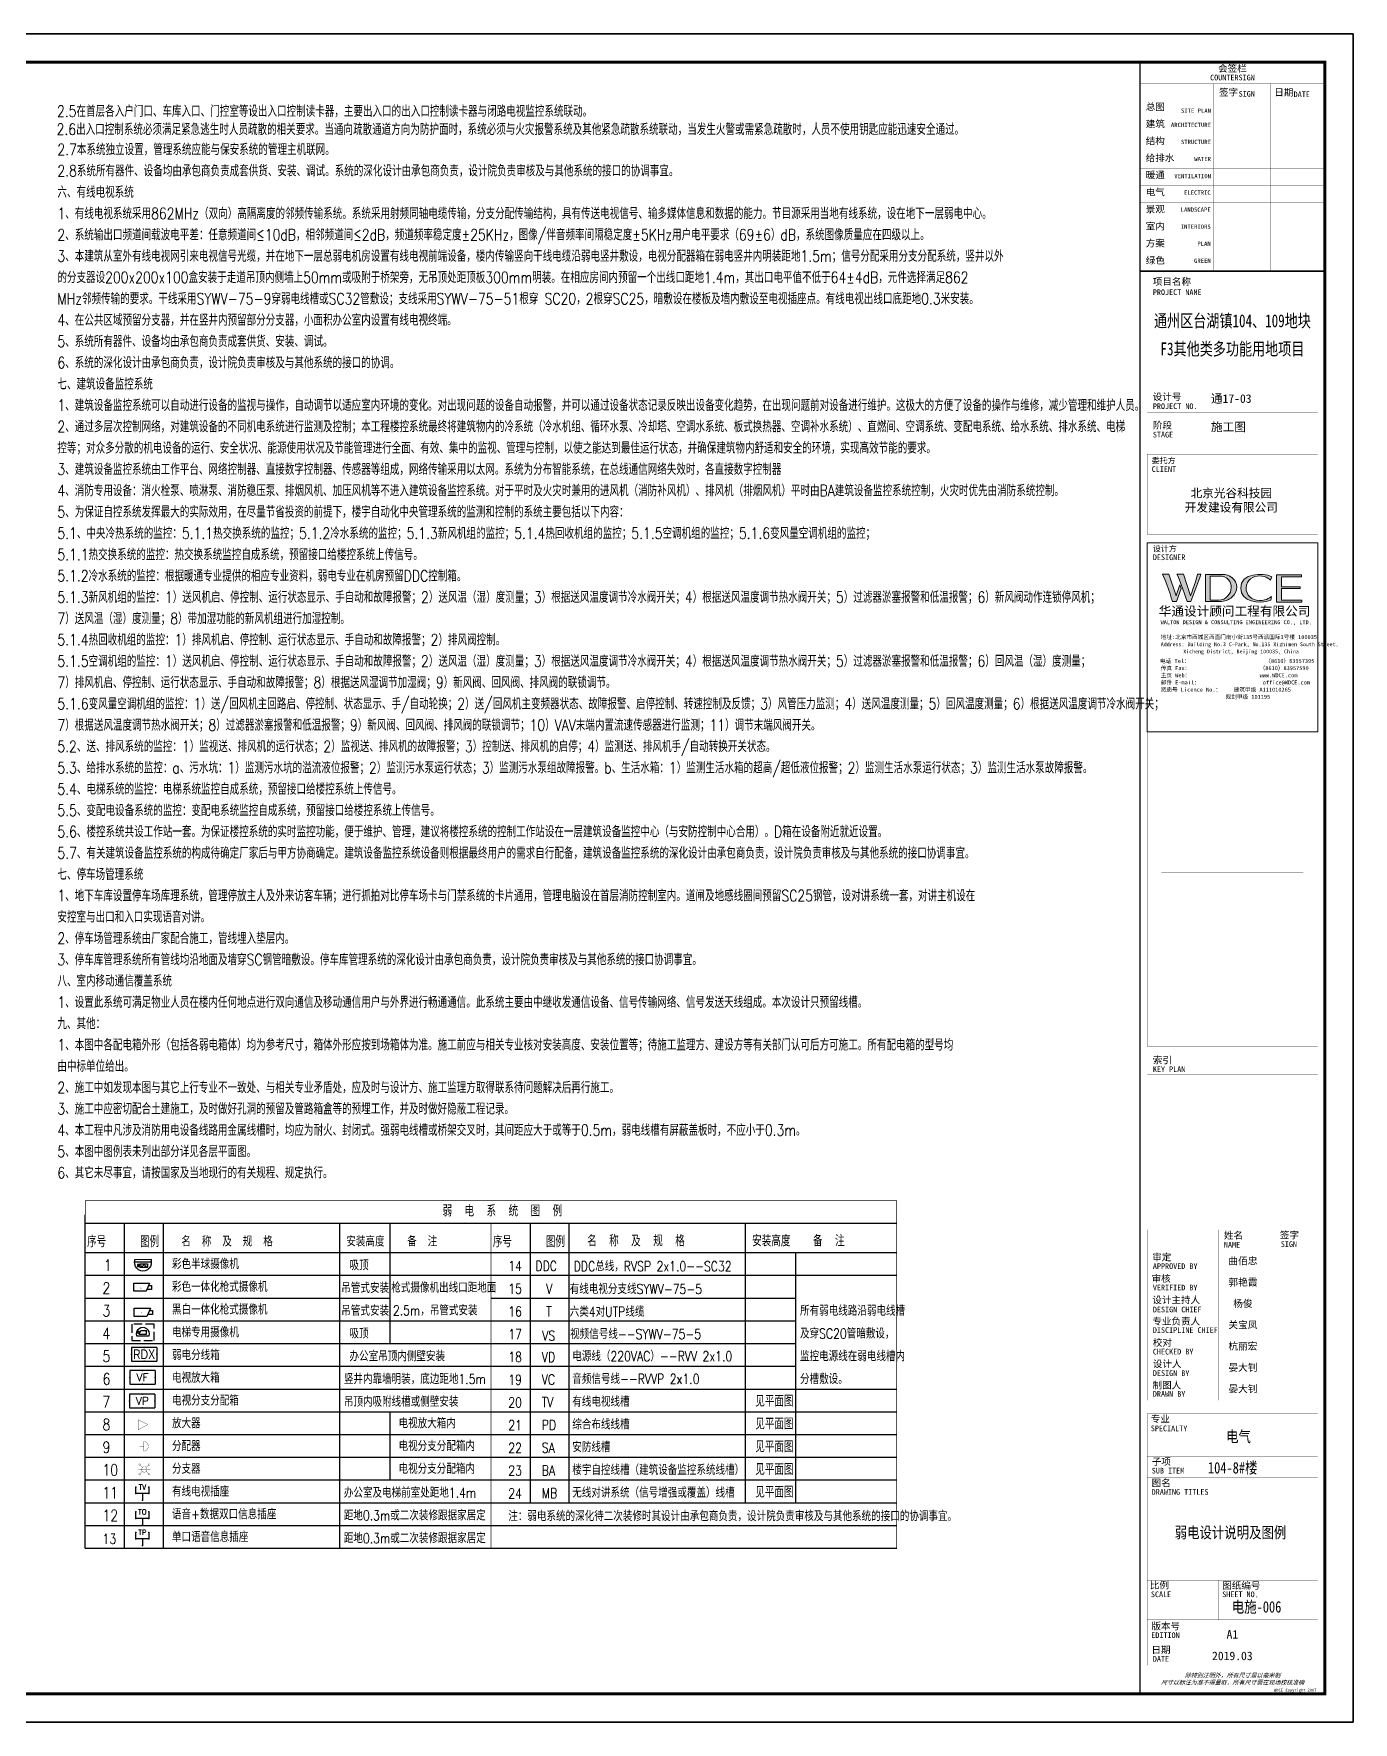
# Model space of a CAD drawing. Extents: x -54686 to 596156, y -555137 to 71395.
# Drawn here: x 253429 to 299854, y -45918 to 13482 of the extents above; entities that cross this region are included whole.
import ezdxf
from ezdxf.enums import TextEntityAlignment as Align

# ---------------------------------------------------------------- set-up
doc = ezdxf.new("R2010")
doc.units = 0
doc.header["$LTSCALE"] = 1000
doc.linetypes.add('DASH', pattern=[0.35, 0.25, -0.1])
doc.layers.get('0').update_dxf_attribs({"linetype": 'CONTINUOUS'})
doc.layers.get('Defpoints').update_dxf_attribs({"linetype": 'CONTINUOUS'})
for name, color, linetype in [('A', 3, 'CONTINUOUS'), ('DIM-系统', 3, 'CONTINUOUS'), ('DX-标注', 252, 'CONTINUOUS'), ('EQUIP-电视', 3, 'CONTINUOUS'), ('EQUIP-通讯', 3, 'CONTINUOUS'), ('jkgb', 252, 'CONTINUOUS'), ('lpsz', 7, 'CONTINUOUS'), ('SHEET_TEXT', 7, 'CONTINUOUS'), ('socket', 7, 'CONTINUOUS'), ('TEL_TITLE', 6, 'CONTINUOUS'), ('电气文字', 7, 'CONTINUOUS'), ('监控', 252, 'CONTINUOUS')]:
    doc.layers.add(name, color=color, linetype=linetype)
doc.styles.add('_HZTXT', font='ROS', dxfattribs={"width": 0.8, "bigfont": 'JD'})
doc.styles.add('_TCH_LABEL', font='COMPLEX', dxfattribs={"bigfont": 'GBCBIG'})
doc.styles.add('_TEL_DIM', font='SIMPLEX', dxfattribs={"width": 0.8, "height": 3.5, "bigfont": 'HZTXT'})
doc.styles.add('AAA', font='simhei.ttf', dxfattribs={"width": 0.8})
doc.styles.get("Standard").update_dxf_attribs({"font": 'GBENOR', "bigfont": 'GBCBIG'})
doc.styles.add('华文细黑', font='STXIHEI.TTF', dxfattribs={"height": 10})
doc.styles.add('图签信息$0$hwxh', font='STXIHEI.TTF')
doc.styles.add('图签信息$0$华文细黑', font='STXIHEI.TTF', dxfattribs={"height": 10})

# ---------------------------------------------------------------- blocks, each defined once
blk = doc.blocks.new('$equip$00001675')
for p, q in [((0.65, 0.7), (-0.65, 0.7)), ((-0.65, 0.7), (-0.65, 0)), ((-0.65, 0), (0.65, 0)), ((0.65, 0.7), (0.65, 0))]:
    blk.add_line(p, q)
for p in [(-0.65, 0.35), (0, 0.7), (0, 0), (0.65, 0.35)]:
    blk.add_point(p)
at = {"style": '_TCH_LABEL', "flags": 8}
blk.add_attdef('$TEXT$', text='', height=0.4, dxfattribs=at).set_placement((0, 0.35), align=Align.MIDDLE_CENTER)
at = {"style": '_TCH_LABEL', "flags": 9}
blk.add_attdef('A', (0, 0), '', height=0.00002, dxfattribs=at)
blk = doc.blocks.new('$equip$00001676')
for p, q in [((0.65, 0.7), (-0.65, 0.7)), ((-0.65, 0.7), (-0.65, 0)), ((-0.65, 0), (0.65, 0)), ((0.65, 0.7), (0.65, 0))]:
    blk.add_line(p, q)
for p in [(-0.65, 0.35), (0, 0.7), (0, 0), (0.65, 0.35)]:
    blk.add_point(p)
at = {"style": '_TCH_LABEL', "flags": 8}
blk.add_attdef('$TEXT$', text='', height=0.4, dxfattribs=at).set_placement((0, 0.35), align=Align.MIDDLE_CENTER)
at = {"style": '_TCH_LABEL', "flags": 9}
blk.add_attdef('A', (0, 0), '', height=0.00002, dxfattribs=at)
blk = doc.blocks.new('$equip$00001802')
for p, q in [((-0.5, 0.5), (-0.5, 1)), ((0.5, 0.5), (-0.5, 0.5)), ((0, 0.5), (0, 0)), ((0.5, 1), (0.5, 0.5))]:
    blk.add_line(p, q)
for p in [(-0.5, 1), (-0.5, 0.5), (0, 0), (0.5, 1), (0.5, 0.5)]:
    blk.add_point(p)
at = {"color": 7, "style": '_TEL_DIM'}
blk.add_attdef('$TEXT$', text='', height=0.4, dxfattribs=at).set_placement((0, 1), align=Align.MIDDLE_CENTER)
at = {"color": 7, "style": '_TEL_DIM', "flags": 1}
blk.add_attdef('A', text='', height=0.00002, dxfattribs=at).set_placement((0, 0), align=Align.MIDDLE_CENTER)
blk = doc.blocks.new('$ELEMENT$00000650')
at = {"const_width": 0.0233}
for points in [[(0, 0), (0, -1)], [(-0.16, -0.34), (-0.35, -0.15)], [(-0.16, -0.66), (-0.35, -0.85)], [(0.16, -0.34), (0.35, -0.15)], [(0.16, -0.66), (0.35, -0.85)]]:
    blk.add_lwpolyline(points, dxfattribs=at)
for points in [[(-0.46, -0.11, 1), (-0.33, -0.11, 1), (-0.46, -0.11, 1)], [(-0.46, -0.89, 1), (-0.33, -0.89, 1), (-0.46, -0.89, 1)], [(0, -0.27, 1), (0, -0.73, 1), (0, -0.27, -1)], [(0.33, -0.11, 1), (0.46, -0.11, 1), (0.33, -0.11, 1)], [(0.33, -0.89, 1), (0.46, -0.89, 1), (0.33, -0.89, 1)]]:
    blk.add_lwpolyline(points, format="xyb", dxfattribs=at)
at = {"flags": 9}
blk.add_attdef('S', (0, 0), '', height=0.00000667, dxfattribs=at)
blk = doc.blocks.new('A$C4048779F')
at = {"layer": '监控', "color": 3}
for p, q in [((163, 903), (1367, 902)), ((163, 749), (163, 903)), ((1367, 748), (163, 749)), ((448, 615), (448, 359)), ((962, 614), (448, 615)), ((448, 359), (962, 358)), ((538, 418), (580, 461)), ((583, 382), (538, 427)), ((560, 386), (541, 404)), ((542, 403), (595, 456)), ((597, 388), (543, 442)), ((550, 392), (606, 448)), ((608, 397), (553, 452)), ((563, 384), (614, 435)), ((615, 410), (566, 459)), ((580, 382), (616, 418)), ((616, 429), (585, 460)), ((668, 548), (710, 590)), ((713, 512), (668, 557)), ((690, 515), (671, 534)), ((672, 533), (725, 586)), ((728, 517), (673, 571)), ((681, 521), (736, 577)), ((738, 526), (683, 582)), ((693, 514), (744, 565)), ((745, 539), (696, 589)), ((710, 511), (746, 548)), ((746, 558), (715, 589)), ((798, 418), (840, 461)), ((843, 382), (798, 427)), ((802, 403), (855, 456)), ((820, 386), (802, 404)), ((858, 388), (803, 442)), ((811, 392), (866, 448)), ((868, 397), (813, 452)), ((823, 384), (874, 435)), ((875, 410), (826, 459)), ((840, 382), (876, 418)), ((876, 429), (845, 460)), ((962, 358), (962, 614)), ((962, 413), (962, 566)), ((962, 566), (1148, 566)), ((962, 489), (1148, 489)), ((1148, 453), (962, 453)), ((1148, 413), (962, 413)), ((1148, 566), (1148, 413)), ((1367, 902), (1367, 748))]:
    blk.add_line(p, q, dxfattribs=at)
for centre in [(577, 421), (707, 551), (837, 421)]:
    blk.add_circle(centre, 39.4, dxfattribs=at)
blk.add_arc((765, 687), 587, 173.97621, 5.92982, dxfattribs=at)
blk = doc.blocks.new('A$C779B25AB')
at = {"layer": 'lpsz', "color": 3}
blk.add_blockref('A$C4048779F', (0, 0), dxfattribs=at)
blk = doc.blocks.new('J_3')
at = {"layer": 'A'}
for p, q in [((0, 3), (11.5, 3)), ((0, -3), (0, 3)), ((11.5, 3), (9, -3)), ((10.7, 1.2), (13, 1.2)), ((13, 1.2), (13, -1.6)), ((9, -3), (0, -3)), ((13, -1.6), (9.6, -1.6))]:
    blk.add_line(p, q, dxfattribs=at)
at = {"layer": 'A', "const_width": 0.25}
for points in [[(5, -0.1, 1), (5.2, -0.1, 1)], [(4.5, -0.8, 1), (4.7, -0.8, 1)], [(5.5, -0.8, 1), (5.7, -0.8, 1)]]:
    blk.add_lwpolyline(points, format="xyb", close=True, dxfattribs=at)
blk = doc.blocks.new('J_4')
at = {"layer": 'A'}
for p, q in [((0, 3), (11.5, 3)), ((0, -3), (0, 3)), ((11.5, 3), (9, -3)), ((10.7, 1.2), (13, 1.2)), ((13, 1.2), (13, -1.6)), ((9, -3), (0, -3)), ((13, -1.6), (9.6, -1.6))]:
    blk.add_line(p, q, dxfattribs=at)
at = {"layer": 'A', "const_width": 0.25}
blk.add_lwpolyline([(4.9, 0.1, 1), (5.1, 0.1, 1)], format="xyb", close=True, dxfattribs=at)
blk = doc.blocks.new('S333')
at = {"layer": 'A', "linetype": 'Continuous'}
for p, q in [((862, 486), (-227, 486)), ((624, 322), (0, 322)), ((0, 322), (0, 0)), ((486, 0), (0, 0)), ((624, 322), (486, 0)), ((555, 161), (764, 281)), ((764, 40), (555, 161)), ((764, 281), (764, 40))]:
    blk.add_line(p, q, dxfattribs=at)
blk.add_arc((317, 315), 571, 162.54119, 17.45881, dxfattribs=at)
blk = doc.blocks.new('A$C002A0602')
at = {"layer": 'A', "linetype": 'ByBlock', "elevation": 0}
blk.add_lwpolyline([(653, 0), (0, 0), (0, 477), (653, 477)], close=True, dxfattribs=at)
at = {"layer": 'A', "linetype": 'ByBlock', "xscale": -0.3360000029206276, "yscale": 0.3359999996609986, "zscale": 0.336}
blk.add_blockref('S333', (427, 180), dxfattribs=at)
blk = doc.blocks.new('图签信息$0$WDCE Copyright200X')
at = {"const_width": 0.016}
blk.add_lwpolyline([(-10.6, 1.26, 1), (-11.4, 1.26, 1)], format="xyb", close=True, dxfattribs=at)
at = {"style": '图签信息$0$华文细黑'}
for s, p in [('WDCE ', (-11.46, 0.5)), ('     Copyright ', (-3.51, 0.5))]:
    blk.add_text(s, height=1, dxfattribs=at).set_placement(p, align=Align.BOTTOM_RIGHT)
blk.add_text('c', height=0.6, dxfattribs=at).set_placement((-11.04, 1.35), align=Align.MIDDLE_CENTER)
blk.add_attdef('200X', text='', height=1, dxfattribs=at).set_placement((-0.45, 0.5), align=Align.BOTTOM_RIGHT)
blk = doc.blocks.new('图签信息$0$logo2')
h = blk.add_hatch(color=7)
h.paths.add_polyline_path([(19.02, -7.36), (15.84, -7.36), (15.84, -3.97), (18.97, -3.97), (18.97, -4.24), (16.46, -4.24), (16.46, -5.45), (18.81, -5.45), (18.81, -5.69), (16.47, -5.69), (16.47, -7.12), (19.02, -7.12)])
edge = h.paths.add_edge_path()
edge.add_spline(control_points=[(15.26, -4.21), (15.26, -4.21), (15.13, -4.65), (15.13, -4.65), (15.13, -4.65), (14.62, -4.1), (13.73, -4.1), (13.04, -4.1), (12.07, -4.54), (12.08, -5.62), (12.08, -6.49), (12.77, -7.16), (13.73, -7.17), (14.66, -7.17), (15.23, -6.68), (15.23, -6.68), (15.23, -6.68), (15.16, -7.11), (15.16, -7.11), (13.63, -7.7), (11.42, -7.29), (11.41, -5.64), (11.4, -3.72), (14.16, -3.66), (15.26, -4.21)], knot_values=[0, 0, 0, 0, 1, 1, 1, 2, 2, 2, 3, 3, 3, 4, 4, 4, 5, 5, 5, 6, 6, 6, 7, 7, 7, 8, 8, 8, 8], degree=3, periodic=0)
edge = h.paths.add_edge_path(flags=16)
edge.add_spline(control_points=[(10.23, -5.57), (10.23, -5.16), (10.12, -4.83), (9.9, -4.58), (9.63, -4.27), (9.23, -4.12), (8.69, -4.12), (8.69, -4.12), (7.64, -4.12), (7.64, -4.12), (7.64, -4.12), (7.64, -7.1), (7.64, -7.1), (7.64, -7.1), (8.66, -7.1), (8.66, -7.1), (9.13, -7.1), (9.52, -6.93), (9.82, -6.6), (10.09, -6.31), (10.23, -5.96), (10.23, -5.57)], knot_values=[0, 0, 0, 0, 1, 1, 1, 2, 2, 2, 3, 3, 3, 4, 4, 4, 5, 5, 5, 6, 6, 6, 7, 7, 7, 7], degree=3, periodic=0)
edge = h.paths.add_edge_path()
edge.add_spline(control_points=[(10.92, -5.51), (10.92, -5.96), (10.72, -6.37), (10.34, -6.72), (9.92, -7.1), (9.41, -7.29), (8.82, -7.29), (8.82, -7.29), (7.03, -7.29), (7.03, -7.29), (7.03, -7.29), (7.03, -3.92), (7.03, -3.92), (7.03, -3.92), (9.1, -3.92), (9.1, -3.92), (9.59, -3.92), (10.01, -4.06), (10.36, -4.34), (10.73, -4.64), (10.92, -5.03), (10.92, -5.51)], knot_values=[0, 0, 0, 0, 1, 1, 1, 2, 2, 2, 3, 3, 3, 4, 4, 4, 5, 5, 5, 6, 6, 6, 7, 7, 7, 7], degree=3, periodic=0)
at = {"lineweight": 0}
blk.add_lwpolyline([(19.02, -7.36), (15.84, -7.36), (15.84, -3.97), (18.97, -3.97), (18.97, -4.24), (16.46, -4.24), (16.46, -5.45), (18.81, -5.45), (18.81, -5.69), (16.47, -5.69), (16.47, -7.12), (19.02, -7.12), (19.02, -7.36)], dxfattribs=at)
for points, knots in [([(10.92, -5.51), (10.92, -5.96), (10.72, -6.37), (10.34, -6.72), (9.92, -7.1), (9.41, -7.29), (8.82, -7.29), (8.82, -7.29), (7.03, -7.29), (7.03, -7.29), (7.03, -7.29), (7.03, -3.92), (7.03, -3.92), (7.03, -3.92), (9.1, -3.92), (9.1, -3.92), (9.59, -3.92), (10.01, -4.06), (10.36, -4.34), (10.73, -4.64), (10.92, -5.03), (10.92, -5.51)], [0, 0, 0, 0, 1, 1, 1, 2, 2, 2, 3, 3, 3, 4, 4, 4, 5, 5, 5, 6, 6, 6, 7, 7, 7, 7]), ([(10.23, -5.57), (10.23, -5.16), (10.12, -4.83), (9.9, -4.58), (9.63, -4.27), (9.23, -4.12), (8.69, -4.12), (8.69, -4.12), (7.64, -4.12), (7.64, -4.12), (7.64, -4.12), (7.64, -7.1), (7.64, -7.1), (7.64, -7.1), (8.66, -7.1), (8.66, -7.1), (9.13, -7.1), (9.52, -6.93), (9.82, -6.6), (10.09, -6.31), (10.23, -5.96), (10.23, -5.57)], [0, 0, 0, 0, 1, 1, 1, 2, 2, 2, 3, 3, 3, 4, 4, 4, 5, 5, 5, 6, 6, 6, 7, 7, 7, 7]), ([(15.26, -4.21), (15.26, -4.21), (15.13, -4.65), (15.13, -4.65), (15.13, -4.65), (14.62, -4.1), (13.73, -4.1), (13.04, -4.1), (12.07, -4.54), (12.08, -5.62), (12.08, -6.49), (12.77, -7.16), (13.73, -7.17), (14.66, -7.17), (15.23, -6.68), (15.23, -6.68), (15.23, -6.68), (15.16, -7.11), (15.16, -7.11), (13.63, -7.7), (11.42, -7.29), (11.41, -5.64), (11.4, -3.72), (14.16, -3.66), (15.26, -4.21)], [0, 0, 0, 0, 1, 1, 1, 2, 2, 2, 3, 3, 3, 4, 4, 4, 5, 5, 5, 6, 6, 6, 7, 7, 7, 8, 8, 8, 8])]:
    blk.add_open_spline(points, degree=3, knots=knots, dxfattribs=at)
blk = doc.blocks.new('图签信息$0$logo1')
h = blk.add_hatch(color=8)
edge = h.paths.add_edge_path()
edge.add_spline(control_points=[(3.86, -5.21), (3.63, -5.88), (3.39, -6.56), (3.39, -6.56), (3.39, -6.56), (2.5, -3.91), (2.5, -3.91), (2.5, -3.91), (1.8, -3.91), (1.69, -3.91), (2.02, -4.39), (2.95, -7.27), (2.95, -7.27), (2.95, -7.27), (3.44, -7.27), (3.44, -7.27), (3.44, -7.27), (4.03, -5.66), (4.03, -5.66), (4.03, -5.66), (3.86, -5.21), (3.86, -5.21)], knot_values=[0, 0, 0, 0, 1, 1, 1, 2, 2, 2, 3, 3, 3, 4, 4, 4, 5, 5, 5, 6, 6, 6, 7, 7, 7, 7], degree=3, periodic=0)
h = blk.add_hatch(color=7)
edge = h.paths.add_edge_path()
edge.add_spline(control_points=[(6.04, -3.91), (6.09, -4.1), (5.2, -6.56), (5.2, -6.56), (5.2, -6.56), (4.3, -3.91), (4.3, -3.91), (4.3, -3.91), (3.6, -3.91), (3.49, -3.91), (3.82, -4.39), (4.75, -7.27), (4.75, -7.27), (4.75, -7.27), (5.24, -7.27), (5.24, -7.27), (5.24, -7.27), (6.33, -4.3), (6.33, -4.3), (6.33, -4.3), (6.48, -3.91), (6.48, -3.91), (6.48, -3.91), (6.21, -3.91), (6.04, -3.91)], knot_values=[0, 0, 0, 0, 1, 1, 1, 2, 2, 2, 3, 3, 3, 4, 4, 4, 5, 5, 5, 6, 6, 6, 7, 7, 7, 8, 8, 8, 8], degree=3, periodic=0)
at = {"color": 8, "lineweight": 0}
blk.add_open_spline([(3.86, -5.21), (3.63, -5.88), (3.39, -6.56), (3.39, -6.56), (3.39, -6.56), (2.5, -3.91), (2.5, -3.91), (2.5, -3.91), (1.8, -3.91), (1.69, -3.91), (2.02, -4.39), (2.95, -7.27), (2.95, -7.27), (2.95, -7.27), (3.44, -7.27), (3.44, -7.27), (3.44, -7.27), (4.03, -5.66), (4.03, -5.66), (4.03, -5.66), (3.86, -5.21), (3.86, -5.21)], degree=3, knots=[0, 0, 0, 0, 1, 1, 1, 2, 2, 2, 3, 3, 3, 4, 4, 4, 5, 5, 5, 6, 6, 6, 7, 7, 7, 7], dxfattribs=at)
at = {"lineweight": 0}
blk.add_open_spline([(6.04, -3.91), (6.09, -4.1), (5.2, -6.56), (5.2, -6.56), (5.2, -6.56), (4.3, -3.91), (4.3, -3.91), (4.3, -3.91), (3.6, -3.91), (3.49, -3.91), (3.82, -4.39), (4.75, -7.27), (4.75, -7.27), (4.75, -7.27), (5.24, -7.27), (5.24, -7.27), (5.24, -7.27), (6.33, -4.3), (6.33, -4.3), (6.33, -4.3), (6.48, -3.91), (6.48, -3.91), (6.48, -3.91), (6.21, -3.91), (6.04, -3.91)], degree=3, knots=[0, 0, 0, 0, 1, 1, 1, 2, 2, 2, 3, 3, 3, 4, 4, 4, 5, 5, 5, 6, 6, 6, 7, 7, 7, 8, 8, 8, 8], dxfattribs=at)
blk.add_blockref('图签信息$0$logo2', (0, 0))
blk = doc.blocks.new('图签信息$0$时间-logo')
at = {"layer": 'Defpoints', "lineweight": 0}
blk.add_lwpolyline([(0, -23.46), (-21.17, -23.46), (-21.17, 0), (0, 0), (0, -23.46)], dxfattribs=at)
blk.add_blockref('图签信息$0$logo1', (-20.97, 0))
at = {"style": '图签信息$0$hwxh'}
for s, height, p in [('华通设计顾问工程有限公司 ', 1.15, (-19.73, -9.05)), ('WALTON DESIGN & CONSULTING ENGINEERING CO., LTD.', 0.5, (-19.5, -10.1)), ('Address: Building No.3 C-Park, No.135 Xizhimen South Street, ', 0.47, (-19.48, -12.83)), ('地址:北京市西城区西直门南小街135号西派国际3号楼 100035', 0.5, (-19.48, -11.94)), ('电话 Tel：                        （8610）83957395 ', 0.5, (-19.56, -14.91)), ('Xicheng District, Beijing 100035, China ', 0.47, (-16.69, -13.72)), ('传真 Fax：                      （8610）83957590 ', 0.5, (-19.48, -15.8)), ('主页 Web：                      www.WDCE.com ', 0.5, (-19.48, -16.69)), ('资质号 Licence No.：    建筑甲级 A111010265 ', 0.5, (-19.48, -18.47)), ('邮件 E-mail：                    office@WDCE.com ', 0.5, (-19.48, -17.58)), ('   规划甲级 101195', 0.5, (-12.6, -19.36))]:
    blk.add_text(s, height=height, dxfattribs=at).set_placement(p)
blk = doc.blocks.new('图签-A1')
at = {"const_width": 0.5}
for points in [[(-65, 574), (-65, 500.5), (0, 500.5), (0, 574)], [(-65, 0), (0, 0), (0, 500.5), (-65, 500.5)]]:
    blk.add_lwpolyline(points, close=True, dxfattribs=at)
at = {"const_width": 0.05}
for points in [[(-65, 566.5), (0, 566.5)], [(-39.14, 566.5), (-39.14, 500.5)], [(-19.1, 566.5), (-19.1, 500.5)], [(-65, 560.5), (0, 560.5)], [(-65, 554.5), (0, 554.5)], [(-65, 548.5), (0, 548.5)], [(-65, 542.5), (0, 542.5)], [(-65, 536.5), (0, 536.5)], [(-65, 530.5), (0, 530.5)], [(-65, 524.5), (0, 524.5)], [(-65, 518.5), (0, 518.5)], [(-65, 512.5), (0, 512.5)], [(-65, 512.5), (0, 512.5)], [(-65, 506.5), (0, 506.5)], [(-65, 500.5), (0, 500.5)], [(-62.5, 450.87), (-2.5, 450.87)], [(-62.5, 440.87), (-2.5, 440.87)], [(-2.5, 407.85), (-2.5, 436.12), (-62.5, 436.12), (-62.5, 407.85)], [(-62.5, 407.85), (-2.5, 407.85)], [(-62.5, 404.92), (-62.5, 227.83)], [(-62.5, 404.92), (-2.5, 404.92)], [(-62.5, 227.83), (-2.5, 227.83), (-2.5, 404.92)], [(-57.5, 338.36), (-7.5, 338.36)], [(-57.5, 288.83), (-7.5, 288.83)], [(-57.5, 234.85), (-7.5, 234.85)], [(-62.5, 227.83), (-2.5, 227.83)], [(-62.5, 217.74), (-2.5, 217.74)], [(-62.5, 103.26), (-2.5, 103.26), (-2.5, 163.26), (-62.5, 163.26), (-62.5, 103.26)], [(-37.5, 163.26), (-37.5, 103.26)], [(-20, 163.26), (-20, 103.26)], [(-62.5, 155.76), (-2.5, 155.76)], [(-62.5, 148.26), (-2.5, 148.26)], [(-62.5, 140.76), (-2.5, 140.76)], [(-62.5, 133.26), (-2.5, 133.26)], [(-62.5, 125.76), (-2.5, 125.76)], [(-62.5, 118.26), (-2.5, 118.26)], [(-62.5, 110.76), (-2.5, 110.76)], [(-62.5, 98.5), (-2.5, 98.5), (-2.5, 10), (-62.5, 10), (-62.5, 98.5)], [(-62.5, 83.5), (-2.5, 83.5)], [(-62.5, 76), (-2.5, 76)], [(-62.5, 40), (-2.5, 40)], [(-37.5, 40), (-37.5, 26)], [(-62.5, 26), (-2.5, 26)], [(-62.5, 18), (-2.5, 18)]]:
    blk.add_lwpolyline(points, dxfattribs=at)
at = {"ltscale": 0.001, "xscale": 2.834689937531525, "yscale": 2.834689937531525, "zscale": 2.834689937531525}
blk.add_blockref('图签信息$0$时间-logo', (-2.5, 404.92), dxfattribs=at)
blk.add_blockref('图签信息$0$WDCE Copyright200X', (-2.5, 0)).add_auto_attribs({'200X': '2007'})
at = {"style": '图签信息$0$华文细黑'}
for s, height, p in [('会签栏', 2.4, (-32.5, 573)), ('COUNTERSIGN', 2, (-32.5, 569.6))]:
    blk.add_text(s, height=height, dxfattribs=at).set_placement(p, align=Align.TOP_CENTER)
for s, height, p in [('签字', 2.4, (-37.22, 564.63)), ('日期', 2.4, (-17.79, 564.58)), ('总图', 2.4, (-63, 559.5)), ('SIGN', 2, (-30.32, 563.88)), ('DATE', 2, (-10.96, 563.7)), ('建筑', 2.4, (-63, 553.5)), ('结构', 2.4, (-63, 547.5)), ('给排水', 2.4, (-63, 541.5)), ('暖通', 2.4, (-63, 535.5)), ('电气', 2.4, (-63, 529.5)), ('景观', 2.4, (-63, 523.5)), ('室内', 2.4, (-63, 517.5)), ('方案', 2.4, (-63, 511.5)), ('绿色', 2.4, (-63, 505.5)), ('项目名称', 2.4, (-60.5, 498)), ('PROJECT NAME', 2, (-60.5, 494.08)), ('设计号', 2.4, (-60.54, 457.48)), ('PROJECT NO.', 2, (-60.5, 453.97)), ('阶段', 2.4, (-60.5, 447.47)), ('STAGE', 2, (-60.5, 443.97)), ('委托方', 2, (-60.9, 434.86)), ('CLIENT', 2, (-60.9, 431.86)), ('设计方', 2, (-60.5, 403.83)), ('DESIGNER', 2, (-60.5, 400.83)), ('KEY PLAN', 2, (-60.5, 220.74)), ('索引', 2.4, (-60.5, 224.14)), ('姓名', 2.4, (-35.5, 162.47)), ('签字', 2.4, (-15.81, 162.57)), ('审定', 2.4, (-60.73, 154.81)), ('NAME', 2, (-35.5, 158.96)), ('SIGN', 2, (-15.5, 159.2)), ('APPROVED BY', 2, (-60.5, 151.44)), ('审核', 2.4, (-60.95, 147.29)), ('VERIFIED BY', 2, (-60.5, 143.91)), ('设计主持人', 2.4, (-60.68, 139.76)), ('专业负责人', 2.4, (-60.67, 132.26)), ('DESIGN CHIEF', 2, (-60.5, 136.19)), ('校对', 2.4, (-60.5, 124.76)), ('DISCIPLINE CHIEF', 2, (-60.5, 128.98)), ('CHECKED BY', 2, (-60.5, 121.37)), ('设计人', 2.4, (-60.5, 117.26)), ('DESIGN BY', 2, (-60.5, 113.83)), ('制图人', 2.4, (-60.61, 109.76)), ('DRAWN BY', 2, (-60.5, 106.5)), ('专业', 2.4, (-61.23, 97.93)), ('SPECIALTY', 2, (-61.23, 94.38)), ('SUB ITEM', 2, (-60.88, 79.5)), ('子项', 2.4, (-60.88, 82.92)), ('DRAWING TITLES', 2, (-60.91, 72)), ('图名', 2.4, (-60.91, 75.41)), ('比例', 2.4, (-61.56, 39.42)), ('SCALE', 2, (-61.19, 36)), ('SHEET NO.', 2, (-36.1, 36)), ('图纸编号', 2.4, (-36.1, 39.32)), ('版本号', 2.4, (-61, 25.03)), ('EDITION', 2, (-61.06, 21.61)), ('日期', 2.4, (-61, 16.68)), ('DATE', 2, (-60.5, 13.26))]:
    blk.add_text(s, height=height, dxfattribs=at).set_placement(p, align=Align.TOP_LEFT)
for s, p in [('ARCHITECTURE', (-40.06, 552.7)), ('SITE PLAN', (-40.06, 557.7)), ('STRUCTURE', (-40.06, 546.7)), ('WATER', (-40.06, 540.7)), ('VENTILATION', (-40.06, 534.7)), ('ELECTRIC', (-40.14, 528.89)), ('LANDSCAPE', (-40.14, 522.89)), ('INTERIORS', (-40.14, 516.89)), ('PLAN', (-40.14, 510.89)), ('GREEN', (-40.14, 504.89))]:
    blk.add_text(s, height=1.5, dxfattribs=at).set_placement(p, align=Align.TOP_RIGHT)
at = {"color": 4, "style": '图签信息$0$华文细黑', "width": 0.75}
for s, p in [('通州区台湖镇104、109地块', (-32.5, 480.78)), ('F3其他类多功能用地项目', (-32.5, 470.91))]:
    blk.add_text(s, height=4.5, dxfattribs=at).set_placement(p, align=Align.CENTER)
at = {"color": 4, "style": '图签信息$0$华文细黑'}
for s, p in [('A1', (-32.53, 19.4)), ('2019.03', (-32.53, 11.84))]:
    blk.add_text(s, height=3, dxfattribs=at).set_placement(p, align=Align.CENTER)
at = {"style": '图签信息$0$华文细黑', "oblique": 20}
for s, p in [('除特别注明外，所有尺寸是以毫米制', (-32.5, 6.5)), ('尺寸以标注为准不得量取，所有尺寸需在现场校核准确', (-32.5, 4))]:
    blk.add_text(s, height=1.5, dxfattribs=at).set_placement(p, align=Align.MIDDLE_CENTER)
at = {"color": 4, "ltscale": 0.001, "char_height": 3, "width": 58.4895, "style": '图签信息$0$华文细黑'}
for s, insert, attachment_point in [('通17-03', (-40.06, 455.51), 4), ('施工图', (-40.06, 445.51), 4), ('北京光谷科技园\\P开发建设有限公司', (-32.9, 419.71), 5)]:
    blk.add_mtext(s, dxfattribs=dict(at, insert=insert, attachment_point=attachment_point))
blk = doc.blocks.new('A$C0199260F')
at = {"layer": 'TEL_TITLE'}
blk.add_lwpolyline([(-84100, 59400), (0, 59400), (0, 0), (-84100, 0)], close=True, dxfattribs=at)
blk = doc.blocks.new('SDG AETH AE5H')
at = {"layer": 'DIM-系统'}
blk.add_lwpolyline([(-54686, 13482), (29414, 13482), (29414, -45918), (-54686, -45918)], close=True, dxfattribs=at)

msp = doc.modelspace()

# ---------------------------------------------------------------- linework, layer by layer
msp.add_line((256612, -28366), (256612, -39795))
at = {"layer": 'DIM-系统', "const_width": 22.9}
msp.add_lwpolyline([(269518, -39795), (269518, -28366)], dxfattribs=at)
at = {"layer": 'DX-标注', "color": 3, "linetype": 'Continuous', "const_width": 9.8}
msp.add_lwpolyline([(257442, -35449), (257101, -35630), (257101, -35275)], close=True, dxfattribs=at)
msp.add_lwpolyline([(257152, -36213), (257299, -36213)], dxfattribs=at)
msp.add_lwpolyline([(257299, -36380), (257299, -36044, -0.957775), (257299, -36380, -0.186831)], format="xyb", close=True, dxfattribs=at)
at = {"layer": 'socket'}
for p, q in [((255241, -39795), (255241, -28072)), ((255241, -28366), (269518, -28366)), ((257984, -28366), (257984, -39795)), ((264181, -28366), (264181, -39795)), ((265956, -28366), (265956, -32595)), ((269518, -28366), (283795, -28366)), ((270889, -28366), (270889, -38195)), ((272261, -28366), (272261, -38195)), ((278458, -28366), (278458, -38195)), ((255241, -29395), (269518, -29395)), ((269518, -29395), (283795, -29395)), ((280233, -29395), (280233, -38195)), ((255241, -30195), (269518, -30195)), ((269518, -30195), (283795, -30195)), ((255241, -30995), (265956, -30995)), ((269518, -30995), (280233, -30995)), ((255241, -31795), (269518, -31795)), ((269518, -31795), (280233, -31795)), ((255241, -32595), (269518, -32595)), ((269518, -32595), (280233, -32595)), ((255241, -33395), (269518, -33395)), ((269518, -33395), (280233, -33395)), ((255241, -34195), (269518, -34195)), ((269518, -34195), (283795, -34195)), ((255241, -34995), (269518, -34995)), ((265956, -34995), (265956, -37395)), ((269518, -34995), (283795, -34995)), ((255241, -35795), (269518, -35795)), ((269518, -35795), (280233, -35795)), ((269518, -35795), (283795, -35795)), ((255241, -36595), (269518, -36595)), ((269518, -36595), (283795, -36595)), ((255241, -37395), (269518, -37395)), ((269518, -37395), (283795, -37395)), ((255241, -38195), (269518, -38195)), ((269518, -38195), (283795, -38195)), ((255241, -38995), (269518, -38995)), ((269518, -38995), (283795, -38995)), ((255241, -39795), (269518, -39795)), ((255241, -39795), (269518, -39795)), ((255241, -39795), (269518, -39795)), ((269518, -39795), (283795, -39795))]:
    msp.add_line(p, q, dxfattribs=at)
at = {"layer": 'socket', "const_width": 22.9}
for points in [[(255241, -39795), (255241, -27572), (283795, -27571), (283795, -39795), (269518, -39795)], [(269518, -28366), (269518, -39795), (255241, -39795)]]:
    msp.add_lwpolyline(points, dxfattribs=at)
at = {"layer": 'TEL_TITLE'}
msp.add_lwpolyline([(215754, -45918), (299854, -45918), (299854, 13482), (215754, 13482)], close=True, dxfattribs=at)
at = {"layer": 'TEL_TITLE', "const_width": 100}
msp.add_lwpolyline([(218254, -44918), (298854, -44918), (298854, 12482), (218254, 12482)], close=True, dxfattribs=at)

# ---------------------------------------------------------------- block references
at = {"layer": 'DIM-系统'}
msp.add_blockref('SDG AETH AE5H', (270441, 0), dxfattribs=at)
at = {"layer": 'DX-标注', "xscale": 420, "yscale": 420, "zscale": 420, "rotation": 90}
msp.add_blockref('$ELEMENT$00000650', (257107, -37023), dxfattribs=at)
at = {"layer": 'EQUIP-电视', "linetype": 'DASH', "xscale": -1.200000000011642, "yscale": 1.200000000011642, "zscale": 1.2, "rotation": 180}
msp.add_blockref('A$C002A0602', (256882, -31917), dxfattribs=at)
at = {"layer": 'EQUIP-通讯'}
ref = msp.add_blockref('$equip$00001675', (257310, -33213), dxfattribs=dict(at, xscale=685.714285714319, yscale=685.714285714319, zscale=685.714285714319))
ref.add_attrib('$TEXT$', 'RDX', dxfattribs={"layer": '0', "height": 342.9, "style": '_HZTXT', "width": 0.8, "flags": 8}).set_placement((257310, -32973), align=Align.MIDDLE_CENTER)
for name, p, xscale, yscale, zscale, values in [('$equip$00001676', (257253, -34025), 685.714285714319, 685.714285714319, 685.714285714319, {'$TEXT$': 'VF'}), ('$equip$00001676', (257245, -34857), 685.714285714319, 685.714285714319, 685.714285714319, {'$TEXT$': 'VP'}), ('$equip$00001802', (257250, -38104), 457.1428571429569, 457.1428571429569, 457.1428571429569, {'$TEXT$': 'TV'}), ('$equip$00001802', (257250, -38978), 457.1428571429569, 457.1428571429569, 457.1428571429569, {'$TEXT$': 'TO'}), ('$equip$00001802', (257250, -39696), 457.1428571429569, 457.1428571429569, 457.1428571429569, {'$TEXT$': 'TP'})]:
    msp.add_blockref(name, p, dxfattribs=dict(at, xscale=xscale, yscale=yscale, zscale=zscale)).add_auto_attribs(values)
at = {"layer": 'jkgb', "xscale": 48, "yscale": 48, "zscale": 48}
msp.add_blockref('J_3', (256951, -30613), dxfattribs=at)
at = {"layer": 'jkgb', "ltscale": 10, "xscale": 50, "yscale": 50, "zscale": 50}
msp.add_blockref('J_4', (256960, -31499), dxfattribs=at)
at = {"layer": 'lpsz', "color": 7, "xscale": -0.5, "yscale": 0.5, "zscale": 0.5}
msp.add_blockref('A$C779B25AB', (257653, -30096), dxfattribs=at)
at = {"layer": 'TEL_TITLE'}
msp.add_blockref('A$C0199260F', (299854, -45918), dxfattribs=at)
at = {"layer": 'TEL_TITLE', "xscale": 100, "yscale": 100, "zscale": 100}
msp.add_blockref('图签-A1', (298854, -44918), dxfattribs=at)

# ---------------------------------------------------------------- texts
at = {"layer": 'SHEET_TEXT', "style": '华文细黑'}
for tag, p in [('曲佰忠', (295973, -29563)), ('郭艳霞', (295973, -30313)), ('杨俊', (295973, -31063)), ('关宝凤', (295973, -31813)), ('杭丽宏', (295973, -32563)), ('晏大钊', (295973, -33313)), ('晏大钊', (295973, -34063))]:
    msp.add_attdef(tag, text='', height=250, dxfattribs=at).set_placement(p, align=Align.TOP_CENTER)
at = {"layer": 'socket', "style": '_TEL_DIM', "width": 0.8}
for s, height, p in [('2.5在首层各入户门口、车库入口、门控室等设出入口控制读卡器，主要出入口的出入口控制读卡器与闭路电视监控系统联动。', 400, (254247, 10558, -68)), ('2.6出入口控制系统必须满足紧急逃生时人员疏散的相关要求。当通向疏散通道方向为防护面时，系统必须与火灾报警系统及其他紧急疏散系统联动，当发生火警或需紧急疏散时，人员不使用钥匙应能迅速安全通过。', 400, (254232, 9921, -68)), ('2.7本系统独立设置，管理系统应能与保安系统的管理主机联网。', 400, (254260, 9212, -68)), ('2.8系统所有器件、设备均由承包商负责成套供货、安装、调试。系统的深化设计由承包商负责，设计院负责审核及与其他系统的接口的协调事宜。', 400, (254260, 8462, -68)), ('六、有线电视系统', 400, (254260, 7712, -68)), ('1、有线电视系统采用862MHz（双向）高隔离度的邻频传输系统。系统采用射频同轴电缆传输，分支分配传输结构，具有传送电视信号、输多媒体信息和数据的能力。节目源采用当地有线系统，设在地下一层弱电中心。', 400, (254260, 6962, -68)), ('2、系统输出口频道间载波电平差：任意频道间≤10dB，相邻频道间≤2dB，频道频率稳定度±25KHz，图像/伴音频率间隔稳定度±5KHz用户电平要求（69%%P6）dB，系统图像质量应在四级以上。', 400, (254260, 6212, -68)), ('3、本建筑从室外有线电视网引来电视信号光缆，并在地下一层总弱电机房设置有线电视前端设备，楼内传输竖向干线电缆沿弱电竖井敷设，电视分配器箱在弱电竖井内明装距地1.5m；信号分配采用分支分配系统，竖井以外', 400, (254260, 5462, -68)), ('的分支器设200x200x100盒安装于走道吊顶内侧墙上50mm或吸附于桥架旁，无吊顶处距顶板300mm明装。在相应房间内预留一个出线口距地1.4m，其出口电平值不低于64±4dB，元件选择满足862', 400, (254260, 4712, -68)), ('MHz邻频传输的要求。干线采用SYWV-75-9穿弱电线槽或SC32管敷设；支线采用SYWV-75-51根穿 SC20，2根穿SC25，暗敷设在楼板及墙内敷设至电视插座点。有线电视出线口底距地0.3米安装。', 400, (254260, 3962, -68)), ('4、在公共区域预留分支器，并在竖井内预留部分分支器，小面积办公室内设置有线电视终端。', 400, (254260, 3212, -68)), ('5、系统所有器件、设备均由承包商负责成套供货、安装、调试。', 400, (254260, 2462, -68)), ('6、系统的深化设计由承包商负责，设计院负责审核及与其他系统的接口的协调。', 400, (254260, 1712, -68)), ('七、建筑设备监控系统', 400, (254260, 962, -68)), ('1、建筑设备监控系统可以自动进行设备的监视与操作，自动调节以适应室内环境的变化。对出现问题的设备自动报警，并可以通过设备状态记录反映出设备变化趋势，在出现问题前对设备进行维护。这极大的方便了设备的操作与维修，减少管理和维护人员。', 400, (254260, 212, -68)), ('2、通过多层次控制网络，对建筑设备的不同机电系统进行监测及控制；本工程楼控系统最终将建筑物内的冷系统（冷水机组、循环水泵、冷却塔、空调水系统、板式换热器、空调补水系统）、直燃间、空调系统、变配电系统、给水系统、排水系统、电梯', 400, (254260, -538, -68)), ('控等；对众多分散的机电设备的运行、安全状况、能源使用状况及节能管理进行全面、有效、集中的监视、管理与控制，以使之能达到最佳运行状态，并确保建筑物内舒适和安全的环境，实现高效节能的要求。', 400, (254260, -1288, -68)), ('3、建筑设备监控系统由工作平台、网络控制器、直接数字控制器、传感器等组成，网络传输采用以太网。系统为分布智能系统，在总线通信网络失效时，各直接数字控制器', 400, (254260, -2038, -68)), ('4、消防专用设备：消火栓泵、喷淋泵、消防稳压泵、排烟风机、加压风机等不进入建筑设备监控系统。对于平时及火灾时兼用的进风机（消防补风机）、排风机（排烟风机）平时由BA建筑设备监控系统控制，火灾时优先由消防系统控制。', 400, (254260, -2788, -68)), ('5、为保证自控系统发挥最大的实际效用，在尽量节省投资的前提下，楼宇自动化中央管理系统的监测和控制的系统主要包括以下内容：', 400, (254260, -3538, -68)), ('5.1、中央冷热系统的监控：5.1.1热交换系统的监控；5.1.2冷水系统的监控；5.1.3新风机组的监控；5.1.4热回收机组的监控；5.1.5空调机组的监控；5.1.6变风量空调机组的监控；', 400, (254260, -4288, -68)), ('5.1.1热交换系统的监控：热交换系统监控自成系统，预留接口给楼控系统上传信号。 ', 400, (254260, -5038, -68)), ('5.1.2冷水系统的监控：根据暖通专业提供的相应专业资料，弱电专业在机房预留DDC控制箱。 ', 400, (254260, -5788, -68)), ('5.1.3新风机组的监控：1）送风机启、停控制、运行状态显示、手自动和故障报警；2）送风温（湿）度测量；3）根据送风温度调节冷水阀开关；4）根据送风温度调节热水阀开关；5）过滤器淤塞报警和低温报警；6）新风阀动作连锁停风机；', 400, (254260, -6538, -68)), ('7）送风温（湿）度测量；8）带加湿功能的新风机组进行加湿控制。 ', 400, (254260, -7288, -68)), ('5.1.4热回收机组的监控：1）排风机启、停控制、运行状态显示、手自动和故障报警；2）排风阀控制。 ', 400, (254260, -8038, -68)), ('5.1.5空调机组的监控：1）送风机启、停控制、运行状态显示、手自动和故障报警；2）送风温（湿）度测量；3）根据送风温度调节冷水阀开关；4）根据送风温度调节热水阀开关；5）过滤器淤塞报警和低温报警；6）回风温（湿）度测量； ', 400, (254260, -8788, -68)), ('7）排风机启、停控制、运行状态显示、手自动和故障报警；8）根据送风湿调节加湿阀；9）新风阀、回风阀、排风阀的联锁调节。 ', 400, (254260, -9538, -68)), ('5.1.6变风量空调机组的监控：1）送/回风机主回路启、停控制、状态显示、手/自动轮换；2）送/回风机主变频器状态、故障报警、启停控制、转速控制及反馈；3）风管压力监测；4）送风温度测量；5）回风温度测量；6）根据送风温度调节冷水阀开关；', 400, (254260, -10288, -68)), ('7）根据送风温度调节热水阀开关；8）过滤器淤塞报警和低温报警；9）新风阀、回风阀、排风阀的联锁调节；10）VAV末端内置流速传感器进行监测；11）调节末端风阀开关。 ', 400, (254260, -11038, -68)), ('5.2、送、排风系统的监控：1）监视送、排风机的运行状态；2）监视送、排风机的故障报警；3）控制送、排风机的启停；4）监测送、排风机手/自动转换开关状态。 ', 400, (254260, -11788, -68)), ('5.3、给排水系统的监控：a、污水坑：1）监测污水坑的溢流液位报警；2）监测污水泵运行状态；3）监测污水泵组故障报警。b、生活水箱：1）监测生活水箱的超高/超低液位报警；2）监测生活水泵运行状态；3）监测生活水泵故障报警。 ', 400, (254260, -12538, -68)), ('5.4、电梯系统的监控：电梯系统监控自成系统，预留接口给楼控系统上传信号。 ', 400, (254260, -13288, -68)), ('5.5、变配电设备系统的监控：变配电系统监控自成系统，预留接口给楼控系统上传信号。 ', 400, (254260, -14038, -68)), ('5.6、楼控系统共设工作站一套。为保证楼控系统的实时监控功能，便于维护、管理，建议将楼控系统的控制工作站设在一层建筑设备监控中心（与安防控制中心合用）。D箱在设备附近就近设置。', 400, (254260, -14788, -68)), ('5.7、有关建筑设备监控系统的构成待确定厂家后与甲方协商确定。建筑设备监控系统设备则根据最终用户的需求自行配备，建筑设备监控系统的深化设计由承包商负责，设计院负责审核及与其他系统的接口协调事宜。', 400, (254260, -15538, -68)), ('七、停车场管理系统', 400, (254260, -16288, -68)), ('1、地下车库设置停车场库理系统，管理停放主人及外来访客车辆；进行抓拍对比停车场卡与门禁系统的卡片通用，管理电脑设在首层消防控制室内。道闸及地感线圈间预留SC25钢管，设对讲系统一套，对讲主机设在', 400, (254260, -17038, -68)), ('安控室与出口和入口实现语音对讲。', 400, (254260, -17788, -68)), ('2、停车场管理系统由厂家配合施工，管线埋入垫层内。', 400, (254260, -18538, -68)), ('3、停车库管理系统所有管线均沿地面及墙穿SC钢管暗敷设。停车库管理系统的深化设计由承包商负责，设计院负责审核及与其他系统的接口协调事宜。', 400, (254260, -19288, -68)), ('八、室内移动通信覆盖系统', 400, (254260, -20038, -68)), ('1、设置此系统可满足物业人员在楼内任何地点进行双向通信及移动通信用户与外界进行畅通通信。此系统主要由中继收发通信设备、信号传输网络、信号发送天线组成。本次设计只预留线槽。', 400, (254260, -20788, -68)), ('九、其他：', 400, (254260, -21538, -68)), ('1、本图中各配电箱外形（包括各弱电箱体）均为参考尺寸，箱体外形应按到场箱体为准。施工前应与相关专业核对安装高度、安装位置等；待施工监理方、建设方等有关部门认可后方可施工。所有配电箱的型号均', 400, (254260, -22288, -68)), ('由中标单位给出。', 400, (254260, -23038, -68)), ('2、施工中如发现本图与其它上行专业不一致处、与相关专业矛盾处，应及时与设计方、施工监理方取得联系待问题解决后再行施工。', 400, (254260, -23788, -68)), ('3、施工中应密切配合土建施工，及时做好孔洞的预留及管路箱盒等的预埋工作，并及时做好隐蔽工程记录。', 400, (254260, -24538, -68)), ('4、本工程中凡涉及消防用电设备线路用金属线槽时，均应为耐火、封闭式。强弱电线槽或桥架交叉时，其间距应大于或等于0.5m，弱电线槽有屏蔽盖板时，不应小于0.3m。', 400, (254260, -25288, -68)), ('5、本图中图例表未列出部分详见各层平面图。', 400, (254260, -26038, -68)), ('6、其它未尽事宜，请按国家及当地现行的有关规程、规定执行。', 400, (254260, -26788, -68)), ('弱  电  系  统  图  例', 400, (267811, -28126)), ('序号     图例', 400, (255304, -29207)), ('名  称  及  规  格', 350, (258622, -29180)), ('安装高度', 350, (264428, -29180)), ('备  注', 350, (266569, -29180)), ('序号     图例', 400, (269581, -29207)), ('名  称  及  规  格', 400, (272899, -29180)), ('安装高度', 400, (278706, -29180)), ('备  注', 400, (280846, -29180)), ('1', 400, (255898, -30043)), ('彩色半球摄像机', 350, (258292, -29976)), ('吸顶', 350, (264539, -30018)), ('14', 350, (270124, -30043)), ('DDC', 350, (271083, -30041)), ('DDC总线，RVSP 2x1.0--SC32', 350, (272426, -30052)), ('2', 400, (255847, -30843)), ('彩色一体化枪式摄像机', 350, (258292, -30776)), ('吊管式安装', 350, (264250, -30818)), ('枪式摄像机出线口距地面', 350, (266009, -30804)), ('15', 350, (270124, -30843)), ('V', 350, (271461, -30841)), ('有线电视分支线SYWV-75-5', 350, (272286, -30852)), ('3', 400, (255847, -31643)), ('黑白一体化枪式摄像机', 350, (258292, -31576)), ('吊管式安装', 350, (264250, -31618)), ('2.5m，吊管式安装', 350, (266067, -31604)), ('16', 350, (270124, -31643)), ('T', 350, (271461, -31641)), ('六类4对UTP线缆', 350, (272286, -31652)), ('所有弱电线路沿弱电线槽', 350, (280390, -31618)), ('4', 400, (255842, -32443)), ('电梯专用摄像机', 350, (258292, -32376)), ('吸顶', 350, (264539, -32418)), ('视频信号线--SYWV-75-5 ', 350, (272300, -32437)), ('及穿SC20管暗敷设，', 350, (280390, -32418)), ('17', 350, (270124, -32443)), ('VS', 350, (271320, -32494, -10530)), ('5', 400, (255847, -33243)), ('弱电分线箱', 350, (258292, -33176)), ('办公室吊顶内侧壁安装', 350, (264539, -33218)), ('18', 350, (270124, -33243)), ('VD', 350, (271306, -33245)), ('电源线（220VAC）--RVV 2x1.0 ', 350, (272376, -33216)), ('监控电源线在弱电线槽内', 350, (280390, -33218)), ('6', 400, (255853, -34043)), ('电视放大箱', 350, (258292, -33976)), ('竖井内靠墙明装，底边距地1.5m', 350, (264339, -34018)), ('19', 350, (270124, -34043)), ('VC', 350, (271304, -34036)), ('音频信号线--RVVP 2x1.0', 350, (272376, -34016)), ('分槽敷设。', 350, (280390, -34018)), ('7', 400, (255847, -34843)), ('电视分支分配箱', 350, (258292, -34776)), ('吊顶内吸附线槽或侧壁安装', 350, (264339, -34818)), ('有线电视线槽', 350, (272376, -34816)), ('见平面图', 400, (278816, -34818)), ('20', 350, (270124, -34843)), ('TV', 350, (271304, -34836)), ('8', 400, (255847, -35643)), ('放大器', 350, (258292, -35576)), ('电视放大箱内', 350, (266264, -35576)), ('21', 350, (270124, -35643)), ('PD', 350, (271304, -35636)), ('综合布线线槽', 350, (272376, -35616)), ('见平面图', 400, (278816, -35618)), ('9', 400, (255847, -36443)), ('分配器', 350, (258292, -36376)), ('电视分支分配箱内', 350, (266264, -36376)), ('22', 350, (270124, -36443)), ('SA', 350, (271304, -36436)), ('安防线槽', 350, (272376, -36416)), ('见平面图', 400, (278816, -36418)), ('分支器', 350, (258292, -37176)), ('电视分支分配箱内', 350, (266264, -37176)), ('楼宇自控线槽（建筑设备监控系统线槽）', 350, (272376, -37216)), ('见平面图', 400, (278816, -37218)), ('10', 400, (255847, -37243)), ('23', 350, (270124, -37243)), ('BA', 350, (271304, -37236)), ('11', 400, (255847, -38043)), ('有线电视插座', 350, (258292, -37976)), ('办公室及电梯前室处距地1.4m', 350, (264339, -38018)), ('24', 350, (270124, -38043)), ('MB', 350, (271304, -38036)), ('无线对讲系统（信号增强或覆盖）线槽', 350, (272376, -38016)), ('见平面图', 400, (278816, -38018)), ('12', 400, (255847, -38843)), ('语音+数据双口信息插座', 350, (258292, -38776)), ('距地0.3m或二次装修跟据家居定', 350, (264339, -38818)), ('注：弱电系统的深化待二次装修时其设计由承包商负责，设计院负责审核及与其他系统的接口的协调事宜。', 350, (270124, -38843)), ('单口语音信息插座', 350, (258292, -39576)), ('13', 350, (255847, -39643)), ('距地0.3m或二次装修跟据家居定', 350, (264339, -39618))]:
    msp.add_text(s, height=height, dxfattribs=at).set_placement(p)
at = {"layer": '电气文字', "style": 'AAA', "width": 0.8}
for s, p in [('电气', (295380, -36066)), ('104-8#楼', (294742, -37166)), ('弱电设计说明及图例', (293571, -39443)), ('电施-006', (295582, -42059))]:
    msp.add_text(s, height=400, dxfattribs=at).set_placement(p)

doc.saveas('drawing.dxf')
